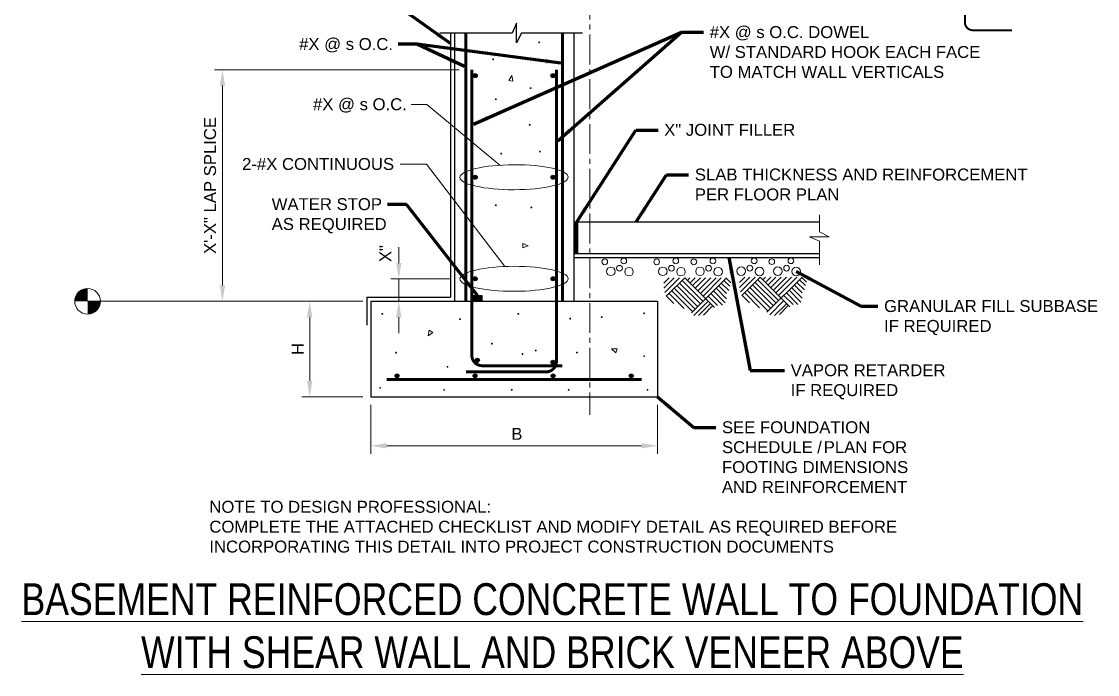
# Model space of a CAD drawing. Header units: inches. Extents: x -1659 to -1524, y 1382 to 1546.
# Drawn here: x -1659.3 to -1524.2, y 1382.2 to 1464.3 of the extents above; entities that cross this region are included whole.
import ezdxf

# ---------------------------------------------------------------- set-up
doc = ezdxf.new("R2010")
doc.units = ezdxf.units.IN
doc.header["$LTSCALE"] = 5
doc.header["$MEASUREMENT"] = 0
doc.linetypes.add('CENTER', pattern=[2, 1.25, -0.25, 0.25, -0.25])
doc.linetypes.add('CENTER2', pattern=[1.125, 0.75, -0.125, 0.125, -0.125])
for name, color, linetype, lineweight in [('S-ANNO-DIMS', 1, 'Continuous', 20), ('S-ANNO-TEXT', 7, 'Continuous', 20), ('S-DETL', 3, 'Continuous', 30), ('S-DETL-PATT', 7, 'Continuous', 15), ('S-GRID', 9, 'CENTER', 20)]:
    doc.layers.add(name, color=color, linetype=linetype, lineweight=lineweight)
doc.styles.add('Romans', font='arial.ttf')
doc.dimstyles.get("Standard").update_dxf_attribs({"dimtxt": 0.18, "dimasz": 0.18, "dimexe": 0.18, "dimexo": 0.0625, "dimgap": 0.09, "dimtad": 0, "dimtih": 1, "dimtoh": 1, "dimdec": 4, "dimzin": 0, "dimdsep": 46, "dimtxsty": 'Standard', "dimcen": 0.09, "dimadec": 0, "dimazin": 0, "dimtfac": 1, "dimtdec": 4, "dimtofl": 0, "dimtmove": 0, "dimatfit": 3, "dimfxl": 1, "dimtolj": 1, "dimtzin": 0, "dimarcsym": 0})

# ---------------------------------------------------------------- blocks, each defined once
blk = doc.blocks.new('*D5')
at = {"layer": 'Defpoints', "color": 0, "transparency": 16777216}
for p in [(-1615.45, 1417.11), (-1579.45, 1417.11), (-1579.45, 1410.95)]:
    blk.add_point(p, dxfattribs=at)
at = {"layer": 'S-ANNO-DIMS', "transparency": 16777216}
for p, q in [((-1615.45, 1416.11), (-1615.45, 1409.95)), ((-1579.45, 1416.11), (-1579.45, 1409.95)), ((-1613.45, 1410.95), (-1581.45, 1410.95))]:
    blk.add_line(p, q, dxfattribs=at)
for points in [[(-1613.45, 1411.28), (-1613.45, 1410.61), (-1615.45, 1410.95)], [(-1581.45, 1411.28), (-1581.45, 1410.61), (-1579.45, 1410.95)]]:
    blk.add_solid(points, dxfattribs=at)
at = {"layer": 'S-ANNO-DIMS', "transparency": 16777216, "insert": (-1597.11, 1412.45), "char_height": 1.5, "attachment_point": 5, "style": 'Romans'}
blk.add_mtext('\\A1;B', dxfattribs=at)
blk = doc.blocks.new('*D6')
at = {"layer": 'Defpoints', "color": 0, "transparency": 16777216}
for p in [(-1623.13, 1429.11), (-1623.13, 1417.11), (-1615.45, 1417.11)]:
    blk.add_point(p, dxfattribs=at)
at = {"layer": 'S-ANNO-DIMS', "transparency": 16777216}
for p, q in [((-1623.13, 1427.11), (-1623.13, 1419.11)), ((-1616.45, 1417.11), (-1624.13, 1417.11))]:
    blk.add_line(p, q, dxfattribs=at)
for points in [[(-1623.47, 1427.11), (-1622.8, 1427.11), (-1623.13, 1429.11)], [(-1623.47, 1419.11), (-1622.8, 1419.11), (-1623.13, 1417.11)]]:
    blk.add_solid(points, dxfattribs=at)
at = {"layer": 'S-ANNO-DIMS', "transparency": 16777216, "insert": (-1624.63, 1423.11), "char_height": 1.5, "attachment_point": 5, "rotation": 90, "style": 'Romans'}
blk.add_mtext('\\A1;H', dxfattribs=at)
blk = doc.blocks.new('*D0')
at = {"layer": 'Defpoints', "color": 0, "transparency": 16777216}
for p in [(-1611.94, 1431.91), (-1604.54, 1431.91), (-1604.95, 1429.11)]:
    blk.add_point(p, dxfattribs=at)
at = {"layer": 'S-ANNO-DIMS', "transparency": 16777216}
for p, q in [((-1611.94, 1433.91), (-1611.94, 1435.91)), ((-1605.54, 1431.91), (-1612.94, 1431.91)), ((-1611.94, 1429.11), (-1611.94, 1431.91)), ((-1605.95, 1429.11), (-1612.94, 1429.11)), ((-1611.94, 1427.11), (-1611.94, 1425.11))]:
    blk.add_line(p, q, dxfattribs=at)
for points in [[(-1612.28, 1433.91), (-1611.61, 1433.91), (-1611.94, 1431.91)], [(-1612.28, 1427.11), (-1611.61, 1427.11), (-1611.94, 1429.11)]]:
    blk.add_solid(points, dxfattribs=at)
at = {"layer": 'S-ANNO-DIMS', "transparency": 16777216, "insert": (-1613.63, 1435.1), "char_height": 1.5, "attachment_point": 5, "rotation": 90, "style": 'Romans'}
blk.add_mtext('\\A1;X"', dxfattribs=at)
blk = doc.blocks.new('*D3')
at = {"layer": 'Defpoints', "color": 0, "transparency": 16777216}
for p in [(-1603.36, 1458.21), (-1634.09, 1429.11), (-1615.45, 1429.11)]:
    blk.add_point(p, dxfattribs=at)
at = {"layer": 'S-ANNO-DIMS', "transparency": 16777216}
for p, q in [((-1604.36, 1458.21), (-1635.09, 1458.21)), ((-1634.09, 1456.21), (-1634.09, 1431.11)), ((-1616.45, 1429.11), (-1635.09, 1429.11))]:
    blk.add_line(p, q, dxfattribs=at)
for points in [[(-1634.43, 1456.21), (-1633.76, 1456.21), (-1634.09, 1458.21)], [(-1634.43, 1431.11), (-1633.76, 1431.11), (-1634.09, 1429.11)]]:
    blk.add_solid(points, dxfattribs=at)
at = {"layer": 'S-ANNO-DIMS', "transparency": 16777216, "insert": (-1635.64, 1443.66), "char_height": 1.5, "attachment_point": 5, "rotation": 90, "style": 'Romans'}
blk.add_mtext('\\A1;X\'-X" LAP SPLICE', dxfattribs=at)

msp = doc.modelspace()

# ---------------------------------------------------------------- hatches: boundary and pattern name
at = {"layer": 'S-ANNO-TEXT'}
h = msp.add_hatch(color=256, dxfattribs=at)
h.dxf.hatch_style = 1
h.paths.add_polyline_path([(-1651.0376082, 1430.7218169, 0.4142135624), (-1652.6511823, 1429.1082428), (-1651.0376082, 1429.1082428)])
h = msp.add_hatch(color=256, dxfattribs=at)
h.dxf.hatch_style = 1
h.paths.add_polyline_path([(-1649.4236449, 1429.106969), (-1651.0372191, 1429.106969), (-1651.0372191, 1427.4933949, 0.4142135624)])
at = {"layer": 'S-DETL'}
h = msp.add_hatch(color=256, dxfattribs=at)
h.dxf.hatch_style = 1
h.paths.add_polyline_path([(-1602.0872054, 1457.4636525, -1), (-1602.5872054, 1457.4636525, -1)])
h = msp.add_hatch(color=256, dxfattribs=at)
h.dxf.hatch_style = 1
h.paths.add_polyline_path([(-1592.3271127, 1457.4636525, -1), (-1592.8271127, 1457.4636525, -1)])
h = msp.add_hatch(color=256, dxfattribs=at)
h.dxf.hatch_style = 1
h.paths.add_polyline_path([(-1602.0872054, 1444.6970136, -1), (-1602.5872054, 1444.6970136, -1)])
h = msp.add_hatch(color=256, dxfattribs=at)
h.dxf.hatch_style = 1
h.paths.add_polyline_path([(-1592.3271127, 1444.6970136, -1), (-1592.8271127, 1444.6970136, -1)])
h = msp.add_hatch(color=256, dxfattribs=at)
h.dxf.hatch_style = 1
h.paths.add_polyline_path([(-1602.0872054, 1431.9303747, -1), (-1602.5872054, 1431.9303747, -1)])
h = msp.add_hatch(color=256, dxfattribs=at)
h.dxf.hatch_style = 1
h.paths.add_polyline_path([(-1592.3271127, 1431.9303747, -1), (-1592.8271127, 1431.9303747, -1)])
at = {"layer": 'S-DETL', "linetype": 'Continuous'}
h = msp.add_hatch(color=256, dxfattribs=at)
h.dxf.hatch_style = 1
h.paths.add_polyline_path([(-1601.5192588, 1429.8344844), (-1602.5771127, 1429.8344844), (-1602.5771127, 1429.1082428), (-1601.5192588, 1429.1082428)])
at = {"layer": 'S-DETL'}
h = msp.add_hatch(color=256, dxfattribs=at)
h.dxf.hatch_style = 1
h.paths.add_polyline_path([(-1602.3208311, 1421.7045238, 1), (-1601.8208311, 1421.7045238, 1)])
h = msp.add_hatch(color=256, dxfattribs=at)
h.dxf.hatch_style = 1
h.paths.add_polyline_path([(-1592.8326753, 1421.4482422, 1), (-1592.3326753, 1421.4482422, 1)])
h = msp.add_hatch(color=256, dxfattribs=at)
h.dxf.hatch_style = 1
h.paths.add_polyline_path([(-1612.4042697, 1419.7332428, 1), (-1611.9042697, 1419.7332428, 1)])
h = msp.add_hatch(color=256, dxfattribs=at)
h.dxf.hatch_style = 1
h.paths.add_polyline_path([(-1602.6028317, 1419.7332428, 1), (-1602.1028317, 1419.7332428, 1)])
h = msp.add_hatch(color=256, dxfattribs=at)
h.dxf.hatch_style = 1
h.paths.add_polyline_path([(-1592.8013937, 1419.7332428, 1), (-1592.3013937, 1419.7332428, 1)])
h = msp.add_hatch(color=256, dxfattribs=at)
h.dxf.hatch_style = 1
h.paths.add_polyline_path([(-1582.9999558, 1419.7332428, 1), (-1582.4999558, 1419.7332428, 1)])

# ---------------------------------------------------------------- linework, layer by layer
at = {"layer": 'S-ANNO-TEXT'}
for p, q in [((-1608.4623966, 1446.334645), (-1611.7558021, 1446.334645)), ((-1598.6361239, 1433.4734699), (-1608.4623966, 1446.334645)), ((-1651.0376082, 1429.1082428), (-1616.4521127, 1429.1082428))]:
    msp.add_line(p, q, dxfattribs=at)
msp.add_lwpolyline([(-1599.2668289, 1446.2053091), (-1608.4016142, 1453.8188279), (-1610.3778145, 1453.8187628)], dxfattribs=at)
msp.add_circle((-1651.0376082, 1429.1082428), 1.6135741, dxfattribs=at)
for centre in [(-1597.4571591, 1444.6970136), (-1597.4571591, 1431.9303747)]:
    msp.add_ellipse(centre, major_axis=(-6.7999638, -0.0221803), ratio=0.2309577431, dxfattribs=at)
at = {"layer": 'S-DETL', "linetype": 'Continuous'}
for p, q in [((-1605.4521127, 1462.8101788), (-1605.4521127, 1429.6082428)), ((-1604.9521127, 1462.8101788), (-1604.9521127, 1429.1082428)), ((-1589.9521127, 1462.8101788), (-1589.9521127, 1429.1082428)), ((-1604.9521127, 1450.1075333), (-1604.9521127, 1429.1082428)), ((-1589.8271127, 1435.1082428), (-1589.8271127, 1439.0315518)), ((-1589.7021127, 1435.1082428), (-1589.7021127, 1439.0196876)), ((-1589.5771127, 1435.1082428), (-1589.5771127, 1439.0315518)), ((-1589.4777223, 1439.1082428), (-1559.1118775, 1439.1082428)), ((-1589.4521127, 1435.1082428), (-1589.4521127, 1439.1082428)), ((-1589.9521127, 1435.1082428), (-1559.1118775, 1435.1082428)), ((-1589.9521127, 1434.6082428), (-1559.1118775, 1434.6082428)), ((-1615.9521127, 1429.6082428), (-1615.9521127, 1426.1082428)), ((-1615.9521127, 1429.6082428), (-1605.4521127, 1429.6082428)), ((-1615.4521127, 1429.1082428), (-1579.4521127, 1429.1082428)), ((-1615.4521127, 1429.1082428), (-1615.4521127, 1417.1082428)), ((-1579.4521127, 1429.1082428), (-1579.4521127, 1417.1082428)), ((-1615.4521127, 1417.1082428), (-1579.4521127, 1417.1082428))]:
    msp.add_line(p, q, dxfattribs=at)
at = {"layer": 'S-DETL', "lineweight": 25, "const_width": 0.25}
msp.add_lwpolyline([(-1540.8345677, 1473.1029055), (-1540.8345677, 1464.1687397, 0.4142135624), (-1539.8345677, 1463.1687397), (-1534.9223698, 1463.1687397)], format="xyb", dxfattribs=at)
at = {"layer": 'S-DETL', "linetype": 'Continuous'}
msp.add_lwpolyline([(-1588.8834537, 1462.8101788), (-1596.5346079, 1462.8101788), (-1597.1567928, 1461.565809), (-1597.1567928, 1464.0545486), (-1597.7036546, 1462.8101788), (-1606.7902093, 1462.8101788)], dxfattribs=at)
at = {"layer": 'S-DETL', "const_width": 0.375}
for points in [[(-1603.5213944, 1429.1082428), (-1603.5213944, 1462.8101788)], [(-1591.3896127, 1429.1082428), (-1591.3896127, 1462.8101788)], [(-1602.7646127, 1458.2136525), (-1602.7646127, 1422.3232422)], [(-1592.1396127, 1458.2136525), (-1592.1396127, 1421.5467494)], [(-1613.4521127, 1419.2957428), (-1581.4521127, 1419.2957428)]]:
    msp.add_lwpolyline(points, dxfattribs=at)
at = {"layer": 'S-DETL', "lineweight": 9}
msp.add_lwpolyline([(-1559.1118775, 1439.9582428), (-1559.1118775, 1437.83206), (-1557.8675077, 1437.2098751), (-1560.3562473, 1437.2098751), (-1559.1118775, 1436.6630133), (-1559.1118775, 1433.7032932)], dxfattribs=at)
at = {"layer": 'S-DETL', "linetype": 'Continuous'}
msp.add_lwpolyline([(-1602.5771127, 1429.8344844), (-1601.5192588, 1429.8344844), (-1601.5192588, 1429.1082428), (-1602.5771127, 1429.1082428)], close=True, dxfattribs=at)
at = {"layer": 'S-DETL', "const_width": 0.375}
for points in [[(-1602.7646127, 1422.3232422, 0.4142135624), (-1601.4521127, 1421.0107422), (-1591.3896127, 1421.0107422)], [(-1592.1396127, 1421.5467494, -0.4142135624), (-1593.4521127, 1420.2342494), (-1603.5146127, 1420.2342494)]]:
    msp.add_lwpolyline(points, format="xyb", dxfattribs=at)
at = {"layer": 'S-DETL'}
for centre in [(-1602.3372054, 1457.4636525), (-1592.5771127, 1457.4636525), (-1602.3372054, 1444.6970136), (-1592.5771127, 1444.6970136), (-1602.3372054, 1431.9303747), (-1592.5771127, 1431.9303747), (-1602.0708311, 1421.7045238), (-1592.5826753, 1421.4482422), (-1612.1542697, 1419.7332428), (-1602.3528317, 1419.7332428), (-1592.5513937, 1419.7332428), (-1582.7499558, 1419.7332428)]:
    msp.add_circle(centre, 0.25, dxfattribs=at)
at = {"layer": 'S-DETL', "linetype": 'Continuous', "extrusion": (0, 0, -1)}
msp.add_ellipse((-1589.7021127, 1439.1082428), major_axis=(-0.25, 0), ratio=0.3542207071, start_param=3.1415926536, end_param=6.2831853072, dxfattribs=at)
at = {"layer": 'S-DETL-PATT'}
for p, q in [((-1578.6458162, 1430.7450423), (-1577.334836, 1432.0560225)), ((-1578.6458162, 1431.4005324), (-1577.9903261, 1432.0560225)), ((-1578.5352023, 1430.2001661), (-1576.6793458, 1432.0560225)), ((-1578.3438401, 1429.7360381), (-1576.0238557, 1432.0560225)), ((-1576.6793458, 1431.4005324), (-1574.0526986, 1428.7738851)), ((-1576.3516008, 1431.7282775), (-1573.7420045, 1429.1186811)), ((-1576.0238557, 1432.0560225), (-1572.3061369, 1428.3383038)), ((-1575.6961107, 1431.7282775), (-1575.3683656, 1432.0560225)), ((-1575.3683656, 1431.4005324), (-1574.7128755, 1432.0560225)), ((-1575.1933907, 1427.6425665), (-1570.7799347, 1432.0560225)), ((-1575.0406205, 1431.0727873), (-1574.0573853, 1432.0560225)), ((-1574.7128755, 1430.7450423), (-1573.4018952, 1432.0560225)), ((-1574.3851304, 1430.4172972), (-1572.7464051, 1432.0560225)), ((-1574.0573853, 1430.0895521), (-1572.0909149, 1432.0560225)), ((-1573.7296403, 1429.7618071), (-1571.4354248, 1432.0560225)), ((-1571.4354248, 1431.4005324), (-1570.4931004, 1430.4581998)), ((-1571.1076798, 1431.7282775), (-1570.3699338, 1430.9905233)), ((-1570.8120537, 1432.0239035), (-1570.2277416, 1431.4395832)), ((-1569.1509401, 1430.8306562), (-1567.8399598, 1432.1416364)), ((-1569.1509401, 1431.4861463), (-1568.49545, 1432.1416364)), ((-1569.0403261, 1430.28578), (-1567.1844697, 1432.1416364)), ((-1568.848964, 1429.821652), (-1566.5289796, 1432.1416364)), ((-1567.1844697, 1431.4861463), (-1564.5578224, 1428.8594991)), ((-1566.8567246, 1431.8138914), (-1564.2471283, 1429.2042951)), ((-1566.5289796, 1432.1416364), (-1562.8112608, 1428.4239177)), ((-1566.2012345, 1431.8138914), (-1565.8734895, 1432.1416364)), ((-1565.8734895, 1431.4861463), (-1565.2179993, 1432.1416364)), ((-1565.6985146, 1427.7281804), (-1561.2850586, 1432.1416364)), ((-1565.5457444, 1431.1584013), (-1564.5625092, 1432.1416364)), ((-1565.2179993, 1430.8306562), (-1563.9070191, 1432.1416364)), ((-1564.8902543, 1430.5029111), (-1563.2515289, 1432.1416364)), ((-1564.5625092, 1430.1751661), (-1562.5960388, 1432.1416364)), ((-1564.2347641, 1429.847421), (-1561.9405487, 1432.1416364)), ((-1561.9405487, 1431.4861463), (-1560.9982243, 1430.5438137)), ((-1561.6128036, 1431.8138914), (-1560.8750577, 1431.0761372)), ((-1561.3171776, 1432.1095174), (-1560.7328655, 1431.5251971)), ((-1577.9903261, 1430.0895521), (-1576.1137972, 1428.213015)), ((-1577.662581, 1430.4172972), (-1575.1041293, 1427.8588373)), ((-1577.334836, 1430.7450423), (-1574.7593333, 1428.1695396)), ((-1577.0070909, 1431.0727873), (-1574.4486392, 1428.5143274)), ((-1572.7464051, 1430.0895521), (-1571.2926427, 1428.6357816)), ((-1572.41866, 1430.4172972), (-1570.9307957, 1428.9294329)), ((-1572.0909149, 1430.7450423), (-1570.7799347, 1429.434062)), ((-1571.7631699, 1431.0727873), (-1570.7799347, 1430.0895521)), ((-1568.49545, 1430.1751661), (-1566.618921, 1428.2986289)), ((-1568.1677049, 1430.5029111), (-1565.6092532, 1427.9444512)), ((-1567.8399598, 1430.8306562), (-1565.2644572, 1428.2551535)), ((-1567.5122148, 1431.1584013), (-1564.9537631, 1428.5999414)), ((-1563.2515289, 1430.1751661), (-1561.7977665, 1428.7213955)), ((-1562.9237839, 1430.5029111), (-1561.4359196, 1429.0150469)), ((-1562.5960388, 1430.8306562), (-1561.2850586, 1429.5196759)), ((-1562.2682937, 1431.1584013), (-1561.2850586, 1430.1751661)), ((-1578.3180712, 1429.7618071), (-1577.3791799, 1428.8229158)), ((-1574.8818444, 1427.3310121), (-1573.1429438, 1429.0699127)), ((-1574.28516, 1427.3307144), (-1572.8019824, 1428.8138919)), ((-1573.0741501, 1429.7618071), (-1571.9102045, 1428.5978533)), ((-1568.823195, 1429.847421), (-1567.8843037, 1428.9085297)), ((-1565.3377924, 1427.4097631), (-1563.5988918, 1429.1486637)), ((-1564.7411079, 1427.3245248), (-1563.2579304, 1428.8077023)), ((-1564.1273807, 1427.4609077), (-1563.0192582, 1428.5690301)), ((-1563.579274, 1429.847421), (-1562.4153284, 1428.6834672)), ((-1573.6714327, 1427.3821567), (-1572.5633103, 1428.4902791))]:
    msp.add_line(p, q, dxfattribs=at)
at = {"layer": 'S-DETL-PATT', "flags": 128}
for points in [[(-1594.3021131, 1461.6035201, -1), (-1594.3201169, 1461.7056249, -1)], [(-1600.0700877, 1459.4623576, -1), (-1600.0880915, 1459.5644624, -1)], [(-1595.3733102, 1455.8388474, -1), (-1595.391314, 1455.9409523, -1)], [(-1599.740489, 1454.4388533, -1), (-1599.7584928, 1454.5409581, -1)], [(-1595.4864305, 1451.2425863, -1), (-1595.5044344, 1451.3446911, -1)], [(-1599.0691259, 1447.6107889, -1), (-1599.0871297, 1447.7128938, -1)], [(-1594.2068938, 1447.8665506, -1), (-1594.2248977, 1447.9686555, -1)], [(-1599.7344831, 1441.1144765, -1), (-1599.7524869, 1441.2165814, -1)], [(-1595.281704, 1440.8587176, -1), (-1595.2997079, 1440.9608225, -1)], [(-1614.0091421, 1427.4874954, -1), (-1614.027146, 1427.5896003, -1)], [(-1596.9211449, 1427.4874954, -1), (-1596.9391488, 1427.5896003, -1)], [(-1581.1045775, 1427.5383227, -1), (-1581.1225813, 1427.6404276, -1)], [(-1604.2372513, 1426.8172556, -1), (-1604.2552552, 1426.9193605, -1)], [(-1590.4145908, 1426.8774197, -1), (-1590.4325946, 1426.9795245, -1)], [(-1586.4445773, 1427.0808714, -1), (-1586.4625811, 1427.1829763, -1)], [(-1600.226857, 1423.7262195, -1), (-1600.2448609, 1423.8283244, -1)], [(-1612.2799997, 1422.608005, -1), (-1612.2980036, 1422.7101099, -1)], [(-1596.3874578, 1422.4310508, -1), (-1596.4054617, 1422.5331556, -1)], [(-1594.7342899, 1422.8621443, -1), (-1594.7522938, 1422.9642492, -1)], [(-1589.5500196, 1422.6078652, -1), (-1589.5680234, 1422.7099701, -1)], [(-1581.1045775, 1422.150551, -1), (-1581.1225813, 1422.2526558, -1)], [(-1605.8211428, 1420.8290217, -1), (-1605.8391466, 1420.9311266, -1)], [(-1614.2634281, 1418.1859659, -1), (-1614.2814319, 1418.2880708, -1)], [(-1606.2280014, 1417.9318239, -1), (-1606.2460052, 1418.0339287, -1)], [(-1597.7508637, 1417.9318239, -1), (-1597.7688676, 1418.0339287, -1)], [(-1590.5928106, 1417.9318239, -1), (-1590.6108145, 1418.0339287, -1)], [(-1580.6977189, 1417.9318239, -1), (-1580.7157227, 1418.0339287, -1)]]:
    msp.add_lwpolyline(points, format="xyb", close=True, dxfattribs=at)
for points in [[(-1598.1327324, 1456.8452324), (-1597.7394498, 1457.4638616), (-1597.6115151, 1456.7481672)], [(-1596.3592456, 1436.3521437), (-1595.681722, 1436.0722599), (-1596.3643278, 1435.8219897)], [(-1607.6542734, 1425.1947619), (-1608.2354218, 1424.7479511), (-1608.1108592, 1425.4642402)], [(-1584.6892478, 1422.6365496), (-1585.2301859, 1423.1312811), (-1584.5031488, 1423.1329932)]]:
    msp.add_lwpolyline(points, close=True, dxfattribs=at)
at = {"layer": 'S-DETL-PATT'}
for centre, radius in [((-1586.0779442, 1434.0664117), 0.3599856), ((-1583.6799151, 1434.1824696), 0.3599856), ((-1579.5532342, 1434.0664117), 0.3599856), ((-1577.1552051, 1434.1824696), 0.3599856), ((-1574.8810195, 1434.0664117), 0.3599856), ((-1572.4829905, 1434.1824696), 0.3599856), ((-1567.3057522, 1434.1990971), 0.3599856), ((-1565.0889009, 1434.0830393), 0.3599856), ((-1562.6908718, 1434.1990971), 0.3599856), ((-1585.3045377, 1432.8673972), 0.5399784), ((-1584.221581, 1433.2541942), 0.3599856), ((-1583.0223789, 1432.8287737), 0.5399784), ((-1578.7798276, 1432.8673972), 0.5399784), ((-1577.6968709, 1433.2541942), 0.3599856), ((-1576.4976689, 1432.8287737), 0.5399784), ((-1574.107613, 1432.8673972), 0.5399784), ((-1573.0246563, 1433.2541942), 0.3599856), ((-1571.8254543, 1432.8287737), 0.5399784), ((-1568.9303747, 1432.8840247), 0.5399784), ((-1567.8474181, 1433.2708218), 0.3599856), ((-1566.648216, 1432.8454013), 0.5399784), ((-1564.3154943, 1432.8840247), 0.5399784), ((-1563.2325376, 1433.2708218), 0.3599856), ((-1562.0333356, 1432.8454013), 0.5399784)]:
    msp.add_circle(centre, radius, dxfattribs=at)
at = {"layer": 'S-GRID', "linetype": 'CENTER2'}
msp.add_line((-1587.9521127, 1541.3817354), (-1587.9521127, 1414.8291641), dxfattribs=at)

# ---------------------------------------------------------------- texts
at = {"layer": 'S-ANNO-TEXT', "style": 'Romans'}
for s, insert, char_height, attachment_point in [('\\A1;#X @ s O.C. DOWEL \\PW/ STANDARD{\\A0; HOOK EACH FACE \\PTO MATCH WALL VERTICALS}', (-1572.8871495, 1463.6871495), 1.499999989, 1), ('\\A1;#X @ s O.C.', (-1624.4616727, 1462.1822746), 1.499999989, 1), ('\\A1;#X @ s O.C.', (-1622.7164911, 1454.6192217), 1.499999989, 1), ('\\A1;X" JOINT FILLER', (-1578.6037171, 1451.4038863), 1.499999989, 1), ('\\A1;2-#X CONTINUOUS', (-1612.5318935, 1447.1107364), 1.499999989, 3), ('\\A1;SLAB THICKNESS AND REINFORCEMENT \\PPER FLOOR PLAN', (-1574.7545581, 1445.7876701), 1.499999989, 1), ('\\A1;WATER STOP\\PAS REQUIRED', (-1627.9037882, 1442.0649162), 1.499999989, 1), ('\\A1;GRANULAR FILL SUBBASE\\PIF REQUIRED', (-1550.9867893, 1429.2596574), 1.499999989, 1), ('\\A1;VAPOR RETARDER \\PIF REQUIRED', (-1562.7161039, 1421.1958658), 1.499999989, 1), ('\\A1;\\pxql;SEE FOUNDATION \\PSCHEDUL{\\T1.4;E/}PLAN FOR \\PFOOTING DIMENSIONS \\PAND REINFORCEMENT', (-1571.3494459, 1414.0270391), 1.499999989, 1), ('{\\W0.8;\\LBASEMENT REINFORCED CONCRETE WALL TO FOUNDATION \\PWITH SHEAR WALL AND BRICK VENEER ABOVE}', (-1592.6511823, 1393.6768742), 4, 2)]:
    msp.add_mtext(s, dxfattribs=dict(at, insert=insert, char_height=char_height, attachment_point=attachment_point))
at = {"layer": 'S-ANNO-TEXT', "insert": (-1635.7393471, 1404.0322631), "char_height": 1.499999989, "width": 159.842980143, "attachment_point": 1, "style": 'Romans'}
msp.add_mtext('NOTE TO DESIGN PROFESSIONAL: \\PCOMPLETE THE ATTACHED CHECKLIST AND MODIFY DETAIL AS REQUIRED BEFORE \\PINCORPORATING THIS DETAIL INTO PROJECT CONSTRUCTION DOCUMENTS', dxfattribs=at)

# ---------------------------------------------------------------- dimensions: what is measured, and where the dimension line sits
at = {"layer": 'S-ANNO-DIMS'}
for base, p1, p2, text, override, picture, middle in [((-1634.091895, 1429.1082428), (-1603.3580723, 1458.2136525), (-1615.4521127, 1429.1082428), 'X\'-X" LAP SPLICE', {"dimscale": 16, "dimtxt": 0.09375, "dimasz": 0.125, "dimexe": 0.0625, "dimgap": 0.0625, "dimtih": 0, "dimtoh": 0, "dimdec": 5, "dimlfac": 1, "dimrnd": 0.03125, "dimzin": 7, "dimlunit": 4, "dimtxsty": 'Romans', "dimcen": 0.125, "dimclrd": 256, "dimclre": 256, "dimclrt": 256, "dimadec": 4, "dimtdec": 5, "dimtofl": 1, "dimtvp": 1, "dimfrac": 2, "dimtzin": 3, "dimlwd": 65535, "dimlwe": 65535}, '*D3', (-1634.091895, 1443.6609476)), ((-1611.9419168, 1431.9081945), (-1604.9521127, 1429.1082428), (-1604.5350279, 1431.9081945), 'X"', {"dimscale": 16, "dimtxt": 0.09375, "dimasz": 0.125, "dimexe": 0.0625, "dimgap": 0.0625, "dimtih": 0, "dimtoh": 0, "dimdec": 5, "dimlfac": 1, "dimrnd": 0.03125, "dimzin": 7, "dimlunit": 4, "dimtxsty": 'Romans', "dimcen": 0.125, "dimclrd": 256, "dimclre": 256, "dimclrt": 256, "dimadec": 4, "dimtdec": 5, "dimtofl": 1, "dimtmove": 2, "dimtvp": 1, "dimfrac": 2, "dimtzin": 3, "dimlwd": 65535, "dimlwe": 65535}, '*D0', (-1613.6294677, 1435.097394)), ((-1623.1349812, 1417.1082428), (-1623.1349812, 1429.1082428), (-1615.4521127, 1417.1082428), 'H', {"dimscale": 16, "dimtxt": 0.09375, "dimasz": 0.125, "dimexe": 0.0625, "dimgap": 0.0625, "dimtih": 0, "dimtoh": 0, "dimdec": 5, "dimlfac": 1, "dimrnd": 0.03125, "dimzin": 7, "dimlunit": 4, "dimtxsty": 'Romans', "dimcen": 0.125, "dimclrd": 256, "dimclre": 256, "dimclrt": 256, "dimadec": 4, "dimtdec": 5, "dimtofl": 1, "dimtvp": 1, "dimfrac": 2, "dimtzin": 3, "dimlwd": 65535, "dimlwe": 65535}, '*D6', (-1623.1349812, 1423.1082428))]:
    dim = msp.add_linear_dim(base=base, p1=p1, p2=p2, angle=90, text=text, dimstyle='Standard', override=override, dxfattribs=at)
    dim.commit()
    dim.dimension.update_dxf_attribs({"geometry": picture, "text_midpoint": middle, "dimtype": 128})
dim = msp.add_linear_dim(base=(-1579.4521127, 1410.9482533), p1=(-1615.4521127, 1417.1082428), p2=(-1579.4521127, 1417.1082428), text='B', dimstyle='Standard', override={"dimscale": 16, "dimtxt": 0.09375, "dimasz": 0.125, "dimexe": 0.0625, "dimgap": 0.0625, "dimtih": 0, "dimtoh": 0, "dimdec": 5, "dimlfac": 1, "dimrnd": 0.03125, "dimzin": 7, "dimlunit": 4, "dimtxsty": 'Romans', "dimcen": 0.125, "dimclrd": 256, "dimclre": 256, "dimclrt": 256, "dimadec": 4, "dimtdec": 5, "dimtofl": 1, "dimtvp": 1, "dimfrac": 2, "dimtzin": 3, "dimlwd": 65535, "dimlwe": 65535}, dxfattribs=at)
dim.commit()
dim.dimension.update_dxf_attribs({"geometry": '*D5', "text_midpoint": (-1597.1092141, 1410.9482533), "dimtype": 128})

# ---------------------------------------------------------------- leaders
at = {"layer": 'S-ANNO-TEXT'}
for points in [[(-1605.4521127, 1461.4943765), (-1611.2218939, 1465.6115848), (-1613.9955966, 1465.6115848)], [(-1602.5771127, 1451.3452105), (-1576.4369436, 1462.9110581), (-1573.6632409, 1462.9110581)], [(-1591.9521127, 1449.284672), (-1576.4369436, 1462.9110581), (-1573.6632409, 1462.9110581)], [(-1603.7088944, 1458.5909381), (-1609.6686879, 1461.4008663), (-1612.008565, 1461.4008663)], [(-1591.5771127, 1459.0410931), (-1609.6686879, 1461.4008663), (-1612.008565, 1461.4008663)], [(-1589.5771127, 1439.1082428), (-1582.1535113, 1450.6277949), (-1579.3798085, 1450.6277949)], [(-1582.108668, 1439.1082428), (-1578.3043523, 1445.0115787), (-1575.5306495, 1445.0115787)], [(-1602.0481858, 1429.8344844), (-1610.9610144, 1441.2835079), (-1613.3800489, 1441.2835079)], [(-1570.4777763, 1434.6082428), (-1567.8138749, 1420.4197744), (-1563.4921953, 1420.4197744)], [(-1562.0333356, 1432.8454013), (-1553.9237205, 1428.483566), (-1551.7628807, 1428.483566)], [(-1579.4521127, 1417.1082428), (-1574.8992401, 1413.2509477), (-1572.1255373, 1413.2509477)]]:
    msp.add_leader(points, dimstyle='Standard', override={"dimscale": 16, "dimtxt": 0.09375, "dimasz": 0.125, "dimexe": 0.0625, "dimgap": 0.0625, "dimtad": 0, "dimtih": 0, "dimtoh": 0, "dimdec": 5, "dimlfac": 16, "dimrnd": 0.03125, "dimzin": 7, "dimlunit": 4, "dimtxsty": 'Romans', "dimcen": 0.125, "dimclrd": 256, "dimclre": 256, "dimclrt": 256, "dimadec": 4, "dimtdec": 5, "dimtofl": 1, "dimtvp": 1, "dimfrac": 2, "dimtzin": 3, "dimlwd": 65535, "dimlwe": 65535}, dxfattribs=at)

doc.saveas('drawing.dxf')
